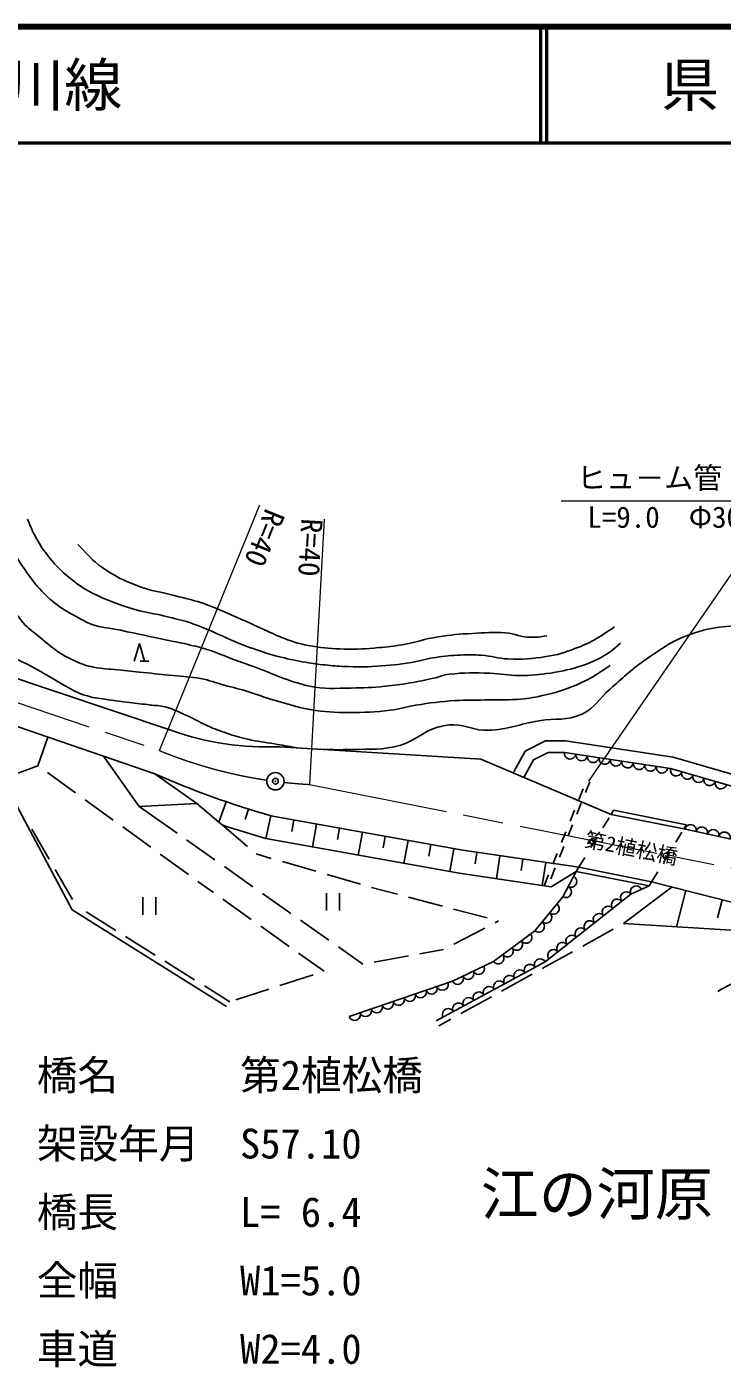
# Model space of a CAD drawing. Units: millimetres, scale not verified. Extents: x 40000 to 680000, y 20000 to 380000.
# Drawn here: x 253508 to 313396, y 264619 to 380000 of the extents above; entities that cross this region are included whole.
import ezdxf
from ezdxf.enums import TextEntityAlignment as Align

# ---------------------------------------------------------------- set-up
doc = ezdxf.new("R2010")
doc.units = ezdxf.units.MM
doc.header["$LTSCALE"] = 1000
doc.header["$PDMODE"] = 32
doc.header["$PDSIZE"] = 500
doc.linetypes.add('CHAIN', pattern=[18.5, 12, -1.5, 3.5, -1.5])
for name, color, linetype, lineweight in [('S-BGD', 7, 'Continuous', 25), ('S-BMK', 2, 'CHAIN', 13), ('S-BMK-SRVR', 3, 'Continuous', 25), ('S-STR-HTXT', 7, 'Continuous', 13), ('S-TTL', 2, 'Continuous', 140), ('S-TTL-LINE', 7, 'Continuous', 50)]:
    doc.layers.add(name, color=color, linetype=linetype, lineweight=lineweight)
doc.layers.add('S-OTRS', color=6, linetype='Continuous')
doc.layers.add('S-TTL-TXT', color=7, linetype='Continuous')
doc.styles.add('ＭＳ ゴシック', font='')
doc.styles.get('ＭＳ ゴシック').set_extended_font_data('MS Gothic')

msp = doc.modelspace()

# ---------------------------------------------------------------- linework, layer by layer
at = {"layer": 'S-BGD'}
for p, q in [((262750, 325408), (263200, 326908)), ((263200, 326908), (263650, 325408)), ((248096, 325437), (266005, 319419)), ((263275, 325408), (264025, 325408)), ((246853, 321761), (264525, 315703)), ((255316, 318860), (254472, 316398)), ((296413, 317659), (298178, 318541)), ((298178, 318541), (299887, 318541)), ((299887, 318541), (309170, 317123)), ((275304, 318031), (292609, 316961)), ((295444, 315854), (296413, 317659)), ((297144, 316906), (298414, 317541)), ((298414, 317541), (299811, 317541)), ((299811, 317541), (308955, 316144)), ((251424, 315255), (254472, 316398)), ((260106, 317218), (263177, 312894)), ((292609, 316961), (303819, 312195)), ((296325, 315381), (297144, 316906)), ((308955, 316144), (323941, 311826)), ((309170, 317123), (324203, 312792)), ((257404, 303975), (251424, 315255)), ((255282, 315813), (257714, 314055)), ((264525, 315703), (268155, 313151)), ((301994, 315016), (301620, 314089)), ((301053, 313483), (301427, 314411)), ((258524, 313470), (260956, 311712)), ((268155, 313151), (263177, 312894)), ((263177, 312894), (266447, 310590)), ((270048, 311539), (268155, 313151)), ((270681, 313295), (270048, 311539)), ((301246, 313161), (300873, 312234)), ((270326, 311302), (270048, 311539)), ((272599, 312663), (272302, 311767)), ((274533, 312081), (274080, 310130)), ((274533, 312081), (291056, 309113)), ((276501, 311727), (276325, 310743)), ((300305, 311628), (300679, 312556)), ((303126, 311061), (303647, 311914)), ((304041, 312559), (303819, 312195)), ((303819, 312195), (310097, 310953)), ((304041, 312559), (310320, 311317)), ((253937, 310933), (255445, 308339)), ((261766, 311127), (264198, 309370)), ((272505, 309446), (270326, 311302)), ((278470, 311373), (278116, 309405)), ((280438, 311020), (280262, 310036)), ((282407, 310666), (282053, 308698)), ((299558, 309773), (299932, 310701)), ((300499, 311306), (300125, 310379)), ((309404, 309819), (309926, 310672)), ((310320, 311317), (310097, 310953)), ((310097, 310953), (321897, 308364)), ((267264, 310014), (269716, 308286)), ((274080, 310130), (290734, 307139)), ((284375, 310313), (284199, 309329)), ((286344, 309959), (285990, 307991)), ((288312, 309606), (288136, 308621)), ((290281, 309252), (289927, 307284)), ((299751, 309451), (299378, 308524)), ((302083, 309354), (302604, 310207)), ((265008, 308784), (267440, 307027)), ((274561, 308422), (273267, 308798)), ((278403, 307308), (275521, 308144)), ((291056, 309113), (301040, 307648)), ((292256, 308937), (292111, 307947)), ((294235, 308646), (293945, 306668)), ((296214, 308356), (296069, 307367)), ((298810, 307918), (299184, 308846)), ((301040, 307648), (301561, 308501)), ((308361, 308112), (308883, 308966)), ((255947, 307475), (257455, 304881)), ((270534, 307710), (272986, 305982)), ((282244, 306194), (279363, 307029)), ((290734, 307139), (298657, 305976)), ((298193, 308066), (297902, 306087)), ((298063, 306063), (298436, 306991)), ((299004, 307596), (298630, 306669)), ((300817, 307284), (298657, 305976)), ((299684, 305095), (300817, 307284)), ((301040, 307648), (300817, 307284)), ((300817, 307284), (307096, 306042)), ((301040, 307648), (307318, 306406)), ((307318, 306406), (307839, 307259)), ((268250, 306441), (269585, 305476)), ((285427, 305329), (283205, 305915)), ((309084, 305957), (304891, 302809)), ((307096, 306042), (305526, 305349)), ((307318, 306406), (307096, 306042)), ((307318, 306406), (320830, 302968)), ((263489, 305071), (263489, 303571)), ((264614, 305071), (264614, 303571)), ((270400, 304897), (272845, 303159)), ((273803, 305406), (276256, 303678)), ((279306, 305423), (279306, 303923)), ((280431, 305423), (280431, 303923)), ((289294, 304308), (286394, 305074)), ((297271, 302174), (299684, 305095)), ((305526, 305349), (298160, 299507)), ((310261, 305657), (309464, 302526)), ((313391, 304861), (312993, 303295)), ((257404, 303975), (270717, 295654)), ((258622, 303803), (261166, 302213)), ((293162, 303287), (290261, 304053)), ((273660, 302580), (276106, 300842)), ((277073, 303102), (279525, 301373)), ((290285, 301028), (292945, 302415)), ((293831, 302877), (294129, 303032)), ((304016, 302325), (301391, 300872)), ((317210, 302047), (304891, 302809)), ((262014, 301683), (264558, 300093)), ((293688, 299534), (297271, 302174)), ((276921, 300263), (279108, 298708)), ((280343, 300797), (282446, 299315)), ((283430, 299492), (286383, 300023)), ((287367, 300200), (289398, 300565)), ((300517, 300387), (297892, 298934)), ((265406, 299563), (267950, 297973)), ((298160, 299507), (288762, 294427)), ((290159, 297856), (293688, 299534)), ((278157, 298400), (275302, 297477)), ((281269, 294808), (290159, 297856)), ((297017, 298450), (294393, 296996)), ((268798, 297443), (270982, 296078)), ((274351, 297169), (271497, 296245)), ((293518, 296512), (290893, 295059)), ((290019, 294574), (289002, 294011))]:
    msp.add_line(p, q, dxfattribs=at)
for centre, radius, start, end in [((274228, 342660), 24652, 250.51434, 272.50259), ((300305, 317466), 500, 171.31365, 351.31365), ((301294, 317315), 500, 171.31365, 351.31365), ((302282, 317164), 500, 171.31365, 351.31365), ((303271, 317013), 500, 171.31365, 351.31365), ((304259, 316862), 500, 171.31365, 351.31365), ((305248, 316711), 500, 171.31365, 351.31365), ((306236, 316560), 500, 171.31365, 351.31365), ((307225, 316409), 500, 171.31365, 351.31365), ((308213, 316258), 500, 171.31365, 351.31365), ((309435, 316006), 500, 163.92643, 343.92643), ((296252, 387722), 78697, 246.22488, 253.9798), ((310396, 315729), 500, 163.92643, 343.92643), ((311357, 315452), 500, 163.92643, 343.92643), ((312318, 315175), 500, 163.92643, 343.92643), ((313279, 314898), 500, 163.92643, 343.92643), ((296252, 387722), 80697, 251.26051, 254.05267), ((310664, 310829), 500, 347.62478, 167.62478), ((311641, 310614), 500, 347.62478, 167.62478), ((312618, 310400), 500, 347.62478, 167.62478), ((313595, 310186), 500, 347.62478, 167.62478), ((299914, 305539), 500, 242.62084, 62.62084), ((300374, 306427), 500, 242.62084, 62.62084), ((305983, 305551), 500, 23.81017, 203.81017), ((304351, 304417), 500, 38.41806, 218.41806), ((305134, 305039), 500, 38.41806, 218.41806), ((298226, 303331), 500, 230.44033, 50.44033), ((298863, 304102), 500, 230.44033, 50.44033), ((302784, 303174), 500, 38.41806, 218.41806), ((303567, 303796), 500, 38.41806, 218.41806), ((297589, 302560), 500, 230.44033, 50.44033), ((301217, 301932), 500, 38.41806, 218.41806), ((302000, 302553), 500, 38.41806, 218.41806), ((295701, 301017), 500, 216.38862, 36.38862), ((296506, 301610), 500, 216.38862, 36.38862), ((299650, 300689), 500, 38.41806, 218.41806), ((300433, 301310), 500, 38.41806, 218.41806), ((294091, 299831), 500, 216.38862, 36.38862), ((294896, 300424), 500, 216.38862, 36.38862), ((298866, 300068), 500, 38.41806, 218.41806), ((292417, 298930), 500, 205.42476, 25.42476), ((296840, 298794), 500, 28.39302, 208.39302), ((297720, 299270), 500, 28.39302, 208.39302), ((289309, 297565), 500, 198.92464, 18.92464), ((290610, 298071), 500, 205.42476, 25.42476), ((291513, 298500), 500, 205.42476, 25.42476), ((294201, 297368), 500, 28.39302, 208.39302), ((295081, 297843), 500, 28.39302, 208.39302), ((295961, 298319), 500, 28.39302, 208.39302), ((286471, 296592), 500, 198.92464, 18.92464), ((287417, 296916), 500, 198.92464, 18.92464), ((288363, 297241), 500, 198.92464, 18.92464), ((292442, 296417), 500, 28.39302, 208.39302), ((293321, 296892), 500, 28.39302, 208.39302), ((282688, 295295), 500, 198.92464, 18.92464), ((283634, 295619), 500, 198.92464, 18.92464), ((284580, 295944), 500, 198.92464, 18.92464), ((285526, 296268), 500, 198.92464, 18.92464), ((289803, 294990), 500, 28.39302, 208.39302), ((290682, 295465), 500, 28.39302, 208.39302), ((291562, 295941), 500, 28.39302, 208.39302), ((281742, 294971), 500, 198.92464, 18.92464)]:
    msp.add_arc(centre, radius, start, end, dxfattribs=at)
for points, knots in [([(246624, 339459), (247240, 338395), (247394, 338128), (247889, 337276), (248290, 336587), (248526, 336207), (248916, 335512), (249260, 334897), (249435, 334543), (249773, 333924), (250268, 333019), (250508, 332490), (251057, 331616), (251420, 331040), (251685, 330760), (252089, 330211), (252534, 329606), (252731, 329223), (253232, 328662), (253636, 328209), (253939, 328031), (254405, 327641), (255110, 327050), (255489, 326695), (256250, 326177), (256764, 325828), (257078, 325667), (257647, 325415), (258261, 325144), (258619, 325008), (259276, 324870), (260063, 324703), (260524, 324738), (261324, 324654), (262187, 324563), (262671, 324512), (263534, 324421), (264545, 324315), (265111, 324255), (266123, 324149), (267035, 324053), (267557, 324072), (268459, 323903), (269276, 323749), (269709, 323557), (270510, 323335), (271339, 323106), (271811, 323002), (272633, 322748), (273232, 322563), (273559, 322431), (274157, 322240), (275136, 321929), (275690, 321771), (276681, 321502), (277160, 321373), (277429, 321300), (277919, 321221), (279202, 321014), (279938, 320981), (281239, 320976), (282649, 320970), (283443, 321013), (284844, 321176), (285691, 321274), (286141, 321481), (286984, 321605), (288319, 321803), (289069, 321921), (290416, 322002), (291401, 322061), (291955, 322032), (292942, 322052), (294025, 322074), (294635, 322026), (295715, 322108), (296577, 322173), (297061, 322241), (297904, 322431), (299063, 322692), (299715, 322869), (300809, 323335), (302029, 323855), (302466, 324167), (303748, 325034)], [0, 0, 0, 0, 1, 1, 1, 2, 2, 2, 3, 3, 3, 4, 4, 4, 5, 5, 5, 6, 6, 6, 7, 7, 7, 8, 8, 8, 9, 9, 9, 10, 10, 10, 11, 11, 11, 12, 12, 12, 13, 13, 13, 14, 14, 14, 15, 15, 15, 16, 16, 16, 17, 17, 17, 18, 18, 18, 19, 19, 19, 20, 20, 20, 21, 21, 21, 22, 22, 22, 23, 23, 23, 24, 24, 24, 25, 25, 25, 26, 26, 26, 27, 27, 27, 28, 28, 28, 28]), ([(249646, 339385), (250341, 338037), (250524, 337654), (251170, 336591), (251599, 335886), (251860, 335504), (252313, 334813), (252705, 334215), (252913, 333872), (253329, 333289), (253802, 332627), (254052, 332241), (254599, 331638), (255141, 331040), (255484, 330736), (256123, 330241), (256809, 329710), (257271, 329522), (258028, 329098), (258415, 328882), (258626, 328739), (259044, 328590), (260007, 328248), (260605, 328261), (261606, 328049), (263169, 327719), (264045, 327534), (265608, 327204), (266381, 327040), (266818, 326968), (267587, 326785), (268274, 326622), (268660, 326527), (269331, 326304), (270022, 326075), (270389, 325892), (271070, 325638), (271727, 325393), (272099, 325268), (272760, 325034), (274742, 324333), (275786, 323707), (277840, 323256), (279216, 322954), (280035, 323065), (281444, 323082), (282576, 323095), (283211, 323126), (284338, 323233), (285183, 323313), (285657, 323372), (286494, 323516), (287303, 323655), (287755, 323749), (288557, 323927), (289077, 324043), (289349, 324206), (289879, 324265), (291243, 324419), (292021, 324402), (293393, 324350), (294368, 324313), (294909, 324169), (295885, 324163), (296965, 324156), (297574, 324213), (298642, 324374), (299727, 324537), (300331, 324685), (301371, 325032), (302059, 325262), (302442, 325415), (303071, 325775), (303732, 326155), (303964, 326359), (304637, 326939)], [0, 0, 0, 0, 1, 1, 1, 2, 2, 2, 3, 3, 3, 4, 4, 4, 5, 5, 5, 6, 6, 6, 7, 7, 7, 8, 8, 8, 9, 9, 9, 10, 10, 10, 11, 11, 11, 12, 12, 12, 13, 13, 13, 14, 14, 14, 15, 15, 15, 16, 16, 16, 17, 17, 17, 18, 18, 18, 19, 19, 19, 20, 20, 20, 21, 21, 21, 22, 22, 22, 23, 23, 23, 24, 24, 24, 25, 25, 25, 25]), ([(304129, 328336), (302642, 327378), (302143, 326995), (300716, 326474), (299766, 326128), (299222, 325930), (298221, 325786), (296963, 325604), (296244, 325538), (294974, 325585), (294059, 325618), (293565, 325840), (292652, 325905), (291954, 325955), (291560, 325951), (290860, 325923), (290023, 325890), (289555, 325832), (288726, 325714), (287903, 325596), (287462, 325412), (286641, 325283), (285476, 325101), (284818, 325022), (283641, 324952), (282558, 324888), (281948, 324902), (280864, 324939), (280217, 324962), (279854, 324995), (279211, 325065), (278553, 325137), (278185, 325181), (277534, 325296), (276694, 325443), (276224, 325533), (275398, 325745), (274716, 325919), (274332, 326013), (273667, 326242), (272672, 326584), (272113, 326777), (271147, 327193), (270739, 327369), (270521, 327488), (270115, 327668), (269227, 328059), (268730, 328281), (267819, 328614), (267029, 328902), (266559, 328978), (265745, 329188), (264423, 329529), (263643, 329575), (262344, 329996), (261075, 330407), (260354, 330641), (259171, 331257), (258103, 331813), (257558, 332241), (256648, 333029), (256055, 333542), (255779, 333896), (255291, 334511), (254851, 335066), (254639, 335409), (254299, 336032), (253976, 336625), (253880, 336859), (253583, 337607)], [0, 0, 0, 0, 1, 1, 1, 2, 2, 2, 3, 3, 3, 4, 4, 4, 5, 5, 5, 6, 6, 6, 7, 7, 7, 8, 8, 8, 9, 9, 9, 10, 10, 10, 11, 11, 11, 12, 12, 12, 13, 13, 13, 14, 14, 14, 15, 15, 15, 16, 16, 16, 17, 17, 17, 18, 18, 18, 19, 19, 19, 20, 20, 20, 21, 21, 21, 22, 22, 22, 23, 23, 23, 23]), ([(257901, 335448), (258952, 334326), (259319, 333886), (260441, 333162), (261326, 332592), (261876, 332352), (262852, 331956), (264265, 331383), (265152, 331349), (266622, 330945), (267461, 330714), (267946, 330630), (268768, 330344), (269730, 330010), (270246, 329762), (271180, 329357), (272401, 328828), (273069, 328498), (274284, 327955), (274809, 327721), (275094, 327563), (275634, 327364), (276569, 327019), (277111, 326849), (278094, 326685), (279159, 326508), (279767, 326464), (280846, 326431), (282004, 326397), (282654, 326469), (283809, 326558), (284606, 326620), (285052, 326682), (285841, 326812), (287066, 327015), (287718, 327304), (288946, 327491), (290086, 327665), (290733, 327714), (291884, 327785), (292993, 327853), (293619, 327899), (294728, 327828), (295600, 327773), (296059, 327440), (296934, 327447), (297464, 327452), (297684, 327466), (298287, 327574)], [0, 0, 0, 0, 1, 1, 1, 2, 2, 2, 3, 3, 3, 4, 4, 4, 5, 5, 5, 6, 6, 6, 7, 7, 7, 8, 8, 8, 9, 9, 9, 10, 10, 10, 11, 11, 11, 12, 12, 12, 13, 13, 13, 14, 14, 14, 15, 15, 15, 16, 16, 16, 16]), ([(161762, 321986), (163014, 321656), (163376, 321544), (164433, 321373), (165144, 321257), (165545, 321207), (166262, 321142), (167117, 321065), (167601, 321062), (168460, 321061), (169097, 321061), (169455, 321088), (170091, 321138), (170904, 321203), (171357, 321273), (172162, 321406), (172688, 321494), (173004, 321485), (173499, 321684), (173964, 321870), (174193, 322053), (174585, 322363), (175182, 322836), (175424, 323205), (175963, 323742), (176504, 324280), (176775, 324614), (177350, 325115), (177791, 325501), (178046, 325710), (178526, 326047), (179294, 326585), (179731, 326882), (180553, 327335), (181275, 327733), (181694, 327932), (182456, 328246), (183031, 328482), (183358, 328604), (183955, 328775), (184799, 329018), (185283, 329112), (186140, 329300), (186842, 329455), (187237, 329539), (187943, 329672), (188852, 329843), (189362, 329935), (190277, 330071), (191338, 330229), (191935, 330306), (193001, 330423), (193602, 330489), (193939, 330523), (194542, 330569), (195342, 330630), (195791, 330663), (196593, 330704), (197147, 330732), (197457, 330743), (198012, 330758), (198561, 330772), (198870, 330778), (199420, 330779), (200295, 330782), (200785, 330781), (201660, 330749), (203030, 330698), (203797, 330659), (205163, 330539), (206045, 330462), (206538, 330413), (207416, 330300), (208584, 330150), (209239, 330063), (210398, 329856), (211810, 329603), (212597, 329440), (213996, 329122), (214681, 328966), (215060, 328862), (215740, 328686), (216370, 328522), (216720, 328419), (217345, 328237), (217638, 328152), (217803, 328107), (218094, 328012), (218498, 327880), (218717, 327778), (219126, 327661), (219368, 327592), (219513, 327588), (219761, 327541), (220364, 327427), (220703, 327363), (221306, 327250), (221920, 327134), (222264, 327069), (222877, 326953), (223486, 326838), (223828, 326774), (224437, 326659), (224716, 326606), (224868, 326553), (225151, 326524), (225696, 326468), (226007, 326500), (226553, 326543), (227158, 326590), (227493, 326658), (228096, 326732), (228720, 326808), (229070, 326851), (229694, 326927), (230212, 326991), (230506, 327000), (231020, 327090), (232146, 327286), (232767, 327457), (233864, 327777), (234786, 328046), (235256, 328343), (236184, 328590), (236784, 328750), (237127, 328820), (237743, 328901), (238794, 329039), (239390, 329090), (240449, 329095), (241784, 329101), (242535, 329060), (243861, 328915), (244353, 328861), (244636, 328853), (245114, 328728), (245820, 328544), (246198, 328382), (246884, 328137), (247558, 327897), (247947, 327789), (248603, 327504), (249820, 326976), (250459, 326585), (251654, 326008), (252553, 325572), (253077, 325368), (253964, 324907), (254513, 324622), (254808, 324439), (255346, 324134), (256296, 323595), (256795, 323232), (257774, 322748), (258135, 322570), (258356, 322508), (258742, 322396), (259413, 322202), (259811, 322178), (260502, 322074), (261222, 321966), (261629, 321933), (262351, 321843), (263049, 321756), (263440, 321707), (264138, 321620), (264640, 321557), (264937, 321597), (265424, 321459), (266265, 321219), (266704, 320982), (267498, 320617), (268125, 320329), (268447, 320107), (269077, 319827), (269708, 319547), (270072, 319410), (270728, 319192), (271427, 318961), (271823, 318839), (272541, 318673), (273428, 318469), (273941, 318431), (274838, 318276), (275597, 318144), (275834, 318103), (276781, 317939)], [0, 0, 0, 0, 1, 1, 1, 2, 2, 2, 3, 3, 3, 4, 4, 4, 5, 5, 5, 6, 6, 6, 7, 7, 7, 8, 8, 8, 9, 9, 9, 10, 10, 10, 11, 11, 11, 12, 12, 12, 13, 13, 13, 14, 14, 14, 15, 15, 15, 16, 16, 16, 17, 17, 17, 18, 18, 18, 19, 19, 19, 20, 20, 20, 21, 21, 21, 22, 22, 22, 23, 23, 23, 24, 24, 24, 25, 25, 25, 26, 26, 26, 27, 27, 27, 28, 28, 28, 29, 29, 29, 30, 30, 30, 31, 31, 31, 32, 32, 32, 33, 33, 33, 34, 34, 34, 35, 35, 35, 36, 36, 36, 37, 37, 37, 38, 38, 38, 39, 39, 39, 40, 40, 40, 41, 41, 41, 42, 42, 42, 43, 43, 43, 44, 44, 44, 45, 45, 45, 46, 46, 46, 47, 47, 47, 48, 48, 48, 49, 49, 49, 50, 50, 50, 51, 51, 51, 52, 52, 52, 53, 53, 53, 54, 54, 54, 55, 55, 55, 56, 56, 56, 57, 57, 57, 58, 58, 58, 59, 59, 59, 60, 60, 60, 61, 61, 61, 62, 62, 62, 62]), ([(359358, 321016), (358755, 321285), (357857, 321685), (356885, 322091), (355841, 322526), (355255, 322768), (354194, 323158), (351981, 323971), (350718, 324365), (348462, 325049), (346465, 325654), (345319, 325910), (343276, 326335), (339161, 327191), (336800, 327402), (332615, 327799), (331372, 327917), (330670, 327908), (329422, 327939), (328472, 327963), (327937, 327896), (326989, 327955), (324381, 328118), (322939, 328447), (320331, 328602), (318860, 328689), (318030, 328630), (316560, 328540), (314391, 328408), (313110, 328503), (311040, 327839), (309171, 327239), (308253, 326529), (306641, 325409), (305432, 324568), (304857, 323960), (303742, 322997), (302788, 322172), (302474, 321385), (301335, 320843), (300008, 320213), (299067, 320510), (297619, 320263), (295906, 319971), (294982, 319513), (293246, 319446), (292065, 319401), (291439, 319892), (290257, 319911), (289717, 319920), (289408, 319850), (288889, 319700), (287567, 319319), (287034, 318561), (285714, 318176), (284118, 317711), (283137, 317835), (281476, 317794), (280428, 317768), (280061, 317765), (278793, 317815)], [0, 0, 0, 0, 1, 1, 1, 2, 2, 2, 3, 3, 3, 4, 4, 4, 5, 5, 5, 6, 6, 6, 7, 7, 7, 8, 8, 8, 9, 9, 9, 10, 10, 10, 11, 11, 11, 12, 12, 12, 13, 13, 13, 14, 14, 14, 15, 15, 15, 16, 16, 16, 17, 17, 17, 18, 18, 18, 19, 19, 19, 20, 20, 20, 20]), ([(313019, 296967), (313977, 297507), (314250, 297660), (315065, 298051), (315894, 298447), (316362, 298667), (317226, 298976), (318225, 299332), (318798, 299492), (319821, 299770), (320398, 299926), (320723, 300011), (321307, 300138), (322238, 300339), (322761, 300452), (323702, 300604), (324587, 300746), (325086, 300814), (325978, 300906), (326749, 300985), (327182, 301025), (327957, 301059), (329002, 301105), (329588, 301127), (330634, 301107), (331469, 301092), (331937, 301063), (332771, 301014), (333974, 300945), (334367, 300901), (335846, 300759)], [0, 0, 0, 0, 1, 1, 1, 2, 2, 2, 3, 3, 3, 4, 4, 4, 5, 5, 5, 6, 6, 6, 7, 7, 7, 8, 8, 8, 9, 9, 9, 10, 10, 10, 10])]:
    msp.add_open_spline(points, degree=3, knots=knots, dxfattribs=at)
at = {"layer": 'S-BMK'}
for p, q in [((247475, 323599), (264942, 317691)), ((277840, 314785), (335581, 303363))]:
    msp.add_line(p, q, dxfattribs=at)
for start, end in [(247.79102, 261.5388), (263.68742, 266.81608)]:
    msp.add_arc((280061, 354724), 40000, start, end, dxfattribs=at)
at = {"layer": 'S-BMK-SRVR'}
msp.add_circle((274919, 315056), 750, dxfattribs=at)
msp.add_point((274919, 315056), dxfattribs=at)
at = {"layer": 'S-OTRS'}
for p in [(302256, 309860), (308534, 308616)]:
    msp.add_point(p, dxfattribs=at)
at = {"layer": 'S-STR-HTXT'}
for p, q in [((264942, 317691), (273582, 338853)), ((299521, 339208), (318521, 339208)), ((318521, 339208), (301873, 315078)), ((279109, 337607), (277840, 314785))]:
    msp.add_line(p, q, dxfattribs=at)
at = {"layer": 'S-TTL'}
msp.add_line((680000, 380000), (40000, 380000), dxfattribs=at)
at = {"layer": 'S-TTL-LINE'}
for p, q in [((297750, 380000), (297750, 370000)), ((298250, 380000), (298250, 370000)), ((40000, 370000), (680000, 370000))]:
    msp.add_line(p, q, dxfattribs=at)

# ---------------------------------------------------------------- texts
at = {"layer": 'S-BGD', "style": 'ＭＳ ゴシック'}
msp.add_text('第2植松橋', height=1320, rotation=348.811, dxfattribs=at).set_placement((305568, 309300), align=Align.MIDDLE_CENTER)
msp.add_text('江の河原', height=3666, dxfattribs=at).set_placement((302591, 276614), align=Align.BOTTOM_CENTER)
at = {"layer": 'S-STR-HTXT', "style": 'ＭＳ ゴシック'}
for s, height, p in [('ヒュ－ム管', 1833, (300896, 339708)), ('橋名\u3000\u3000\u3000第2植松橋', 2566, (254370, 287704)), ('架設年月\u3000S57.10', 2566, (254370, 281813)), ('橋長\u3000\u3000\u3000L= 6.4', 2566, (254370, 275922)), ('全幅\u3000\u3000\u3000W1=5.0', 2566, (254370, 270031)), ('車道\u3000\u3000\u3000W2=4.0', 2566, (254370, 264140))]:
    msp.add_text(s, height=height, dxfattribs=at).set_placement(p, align=Align.BOTTOM_LEFT)
for rotation, p in [(247.791, (273582, 338853)), (266.816, (276613, 337746))]:
    msp.add_text('R=40', height=1833, rotation=rotation, dxfattribs=at).set_placement(p, align=Align.BOTTOM_LEFT)
msp.add_text('L=9.0\u3000Φ300', height=1833, dxfattribs=at).set_placement((309021, 338708), align=Align.TOP_CENTER)
at = {"layer": 'S-TTL-TXT', "style": 'ＭＳ ゴシック'}
msp.add_text('一般県道美祢菊川線', height=3666, dxfattribs=at).set_placement((216734, 375000), align=Align.MIDDLE_LEFT)
msp.add_text('県\u3000名', height=3666, dxfattribs=at).set_placement((315625, 375000), align=Align.MIDDLE_CENTER)

doc.saveas('drawing.dxf')
